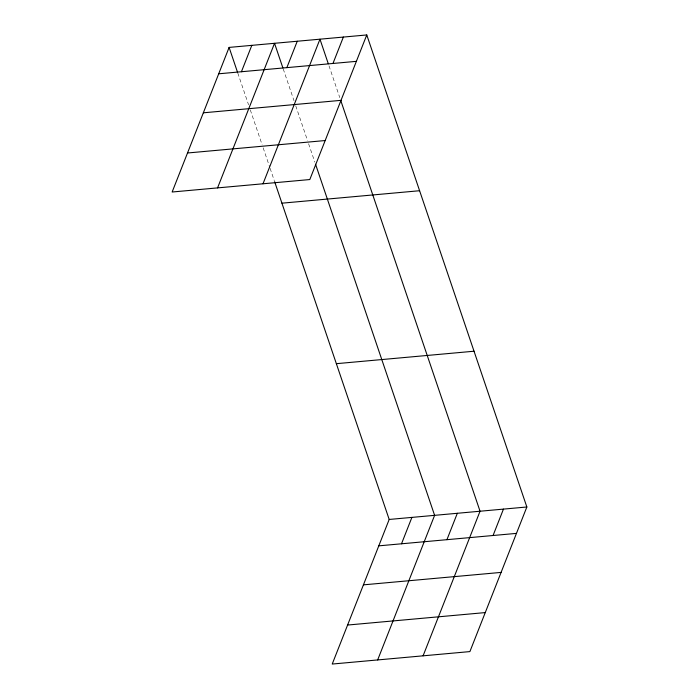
<?xml version="1.0" encoding="UTF-8"?>
<svg xmlns="http://www.w3.org/2000/svg" width="699" height="699" viewBox="0 0 699 699"><rect width="100%" height="100%" fill="white"/><g stroke="black" fill="none" stroke-linecap="round" stroke-linejoin="round"><path stroke-width="0.52" stroke-dasharray="3.5 2.62" d="M329.002 65.828L339.775 97.598M283.226 68.913L293.999 100.691M295.738 105.811L307.551 140.656M308.591 143.732L314.847 162.177M237.791 73.028L248.564 104.798M250.303 109.918L262.116 144.763M263.165 147.838L269.77 167.314M270.111 168.337L274.288 180.639"/><path stroke-width="1.05" d="M229.106 47.41L172.146 192.007L309.814 179.547L366.774 34.95L229.106 47.41L237.442 72.006M241.426 71.744L251.815 45.348M217.572 187.891L274.532 43.294L282.877 67.89M286.852 67.637L297.25 41.241M263.007 183.785L319.967 39.188L328.303 63.784M332.969 63.46L343.366 37.064M274.628 181.661L389.186 519.453L332.226 664.05L469.894 651.59L526.854 506.993L366.774 34.95M401.506 543.796L411.903 517.4M377.661 659.943L434.612 515.346L315.546 164.23M446.932 539.68L457.329 513.284M423.087 655.828L480.047 511.231L340.815 100.673M493.057 535.513L503.455 509.117M218.708 73.797L356.376 61.346M203.339 112.81L341.007 100.35M187.507 152.994L325.184 140.543M281.933 203.182L419.601 190.722M336.359 363.681L474.027 351.221M389.186 519.453L526.854 506.993M378.788 545.849L516.456 533.389M363.419 584.853L501.096 572.402M347.595 625.046L485.263 612.586"/></g></svg>
